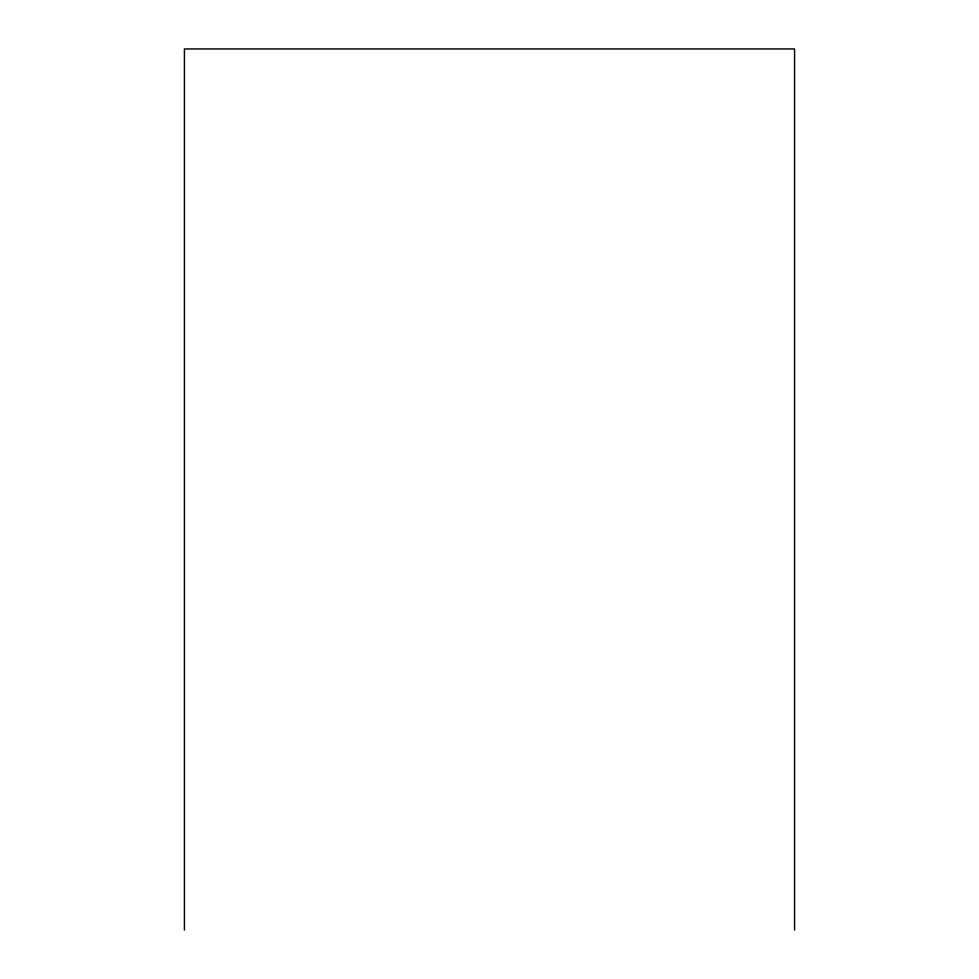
<?xml version="1.0" encoding="UTF-8"?>
<svg xmlns="http://www.w3.org/2000/svg" width="979" height="979" viewBox="0 0 979 979"><rect width="100%" height="100%" fill="white"/><g stroke="black" fill="none" stroke-linecap="round" stroke-linejoin="round"><path stroke-width="1.47" d="M794.569 930.05L794.569 48.95L184.431 48.95L184.431 930.05"/></g></svg>
